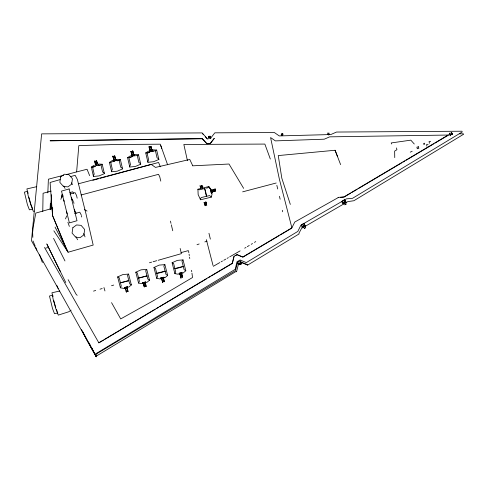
<?xml version="1.0" encoding="UTF-8"?>
<svg xmlns="http://www.w3.org/2000/svg" width="488" height="488" viewBox="0 0 488 488"><rect width="100%" height="100%" fill="white"/><g stroke="black" fill="none" stroke-linecap="round" stroke-linejoin="round"><path stroke-width="0.73" d="M51.283 209.139L51.307 194.694M208.943 137.701L209.029 136.268L208.949 137.701L208.681 136.268L208.614 137.726M210.285 137.567L210.169 136.158L210.084 137.592L209.828 136.225L209.87 137.573M42.773 211.463L43.084 193.254L51.155 191.095M452.15 133.145L452.26 133.279M452.419 133.938L452.437 133.98M126.77 287.164L126.465 286.944L127.124 287.036M143.045 282.772L143.808 282.546M210.749 138.299L210.554 138.385M210.584 138.409L210.767 138.366M206.668 202.447L206.668 202.52M47.836 192.864L48.379 179.2L63.702 175.259M50.087 209.358L50.362 203.356M209.749 137.616L209.816 136.158L210.157 137.512M208.053 138.988L208.095 138.433M50.423 209.456L51.49 196.536M76.628 171.855L78.818 145.589L116.01 144.491L160.296 144.192L167.597 164.755M211.975 190.216C213.195 191.973 218.941 186.703 211.975 190.216C212.329 191.217 211.707 189.533 212.158 190.649M212.457 192.083C211.005 191.046 220.515 189.838 212.323 191.662M281.204 135.28L281.381 133.828L281.588 135.274L281.735 133.846M282.668 135.249L282.869 133.822L282.674 135.249L282.528 133.864M282.339 135.249L282.515 133.797L282.747 135.176M237.772 262.812L237.888 262.044L239.962 261.001L240.675 261.342L240.175 261.599M344.308 202.062L344.766 201.562L345.309 202.038L343.479 203.13L343.229 202.672L345.059 201.581M162.766 277.648L163.37 277.312M451.302 133.261L451.065 133.004L451.437 134.621M206.4 188.13L207.815 187.795L208.711 186.562L210.596 189.167L208.711 186.562L197.933 189.222L198.146 194.572L200.531 199.793L211.316 197.128L212.127 193.821M234.081 256.468L232.367 263.447L211.42 275.897M238.376 264.435L236.534 271.822L236.271 271.334L96.02 356.295L97.002 353.605L235.466 270.614L237.339 263.209L238.101 263.916M124.891 287.499L125.672 287.316L124.855 287.469M179.346 273.317L179.913 272.981M210.859 190.704L211.493 191.485L210.944 191.455L211.536 191.674L210.981 191.107M125.428 288.652L125.819 288.439L125.422 288.683C126.856 292.245 126.66 294.618 125.77 288.518L125.367 288.628M143.448 283.882L144.283 286.987L143.564 283.882L144.619 286.853L143.966 283.748M163.169 278.758L163.999 281.832L163.285 278.758L164.334 281.698L163.687 278.624M179.883 274.469L179.974 274.244C181.573 280.142 181.066 279.343 180.163 274.354M126.483 287.115L127.264 286.853M143.063 282.784L143.71 282.711M205.027 204.753L205.082 205.741L206.235 205.411M215.556 190.619L212.451 191.979L215.647 190.832M60.823 199.342L61.97 196.365L63.422 195.95M65.538 218.88L66.679 215.903M151.433 150.084L152.091 149.907L151.786 150.115M150.231 149.938C148.389 148.511 149.163 143.484 150.151 149.859C149.755 151.304 148.401 141.801 149.828 150.042M95.825 164.078L94.959 160.894L95.697 164.041L94.623 161.022L95.306 164.212M113.094 156.209L112.789 156.251L113.753 159.521L112.917 156.154M200.287 199.354L201.141 197.579L209.62 195.566L211.316 197.128M103.425 340.105L98.844 342.826L232.264 263.252L233.978 256.279L236.985 254.571L242.817 256.981L291.885 227.829L294.776 222.04L338.196 197.603M131.211 155.788L131.37 155.489L131.284 155.904M132.937 155.343L132.681 155.166L133.011 155.458M211.652 193.242L211.871 192.845L211.652 193.242L211.883 192.925L211.28 192.9M142.899 283.15L142.734 283.43L142.533 282.765L142.941 283.363L142.813 282.997M145.973 282.351L145.808 282.631L145.814 281.911M164.127 277.623L163.962 277.904L163.968 277.184M179.2 273.695L179.035 273.975L179.041 273.256M162.01 279.081C161.845 280.765 164.029 286.047 161.644 279.118M201.831 185.696L202.02 185.434L201.532 185.409L202.221 187.331L201.599 185.544L202.056 185.586L201.568 185.562M451.4 133.126L451.589 132.864L451.101 132.834L451.437 133.279L451.626 133.017L451.138 132.992L451.796 134.755M210.95 190.198L211.176 189.887L210.572 189.856M179.309 273.292L180.017 273.012M131.363 284.955L128.576 274.079L127.533 275.464L129.625 283.772L131.363 284.955L128.606 287.2M149.517 280.228L146.729 269.358L145.68 270.736L147.779 279.051L149.517 280.228L146.76 282.473M167.665 275.5L164.883 264.63L163.834 266.009L165.932 274.323L167.665 275.5L164.913 277.745M185.818 270.779L183.037 259.903L181.987 261.281L184.086 269.596L185.818 270.779L183.061 273.024M126.996 288.249C128.545 291.83 127.868 293.349 127.337 288.121M127.276 288.134L126.91 288.17M181.451 274.073L182.469 277.019L182.164 277.056L181.731 273.969M210.596 138.275L214.818 132.834L274.262 132.462L279.252 135.926L330.809 134.548L336.525 132.047L461.99 131.217M205.735 202.837L206.009 202.483M343.753 202.544L344.003 202.233M151.89 150.017L151.347 150.133M96.868 163.791L96.197 160.637L97.258 163.62L96.532 160.509L97.386 163.657M113.844 159.314L113.911 159.338M131.998 154.586L131.071 151.426L132.083 154.659L131.656 154.72L130.943 151.524L131.248 151.481C132.242 153.293 131.388 155.074 132.083 154.659M133.267 154.245C134.95 154.117 130.503 146.998 133.718 154.238C132.919 155.873 131.687 146.119 133.645 154.245M151.433 149.554L150.987 146.327L151.78 149.468L151.371 149.578L150.652 146.455L151.713 149.456L151.323 149.651L151.713 149.444M239.401 263.624L239.547 263.233L239.077 263.416M344.705 201.965L344.992 201.654L344.327 202.069M126.16 291.684L126.496 291.568M180.615 277.507L180.95 277.385M162.748 277.556L163.334 277.312M344.412 202.575L345.236 201.922M303.53 225.877L304.372 225.236L304.884 225.718M344.156 202.117L344.998 201.477M238.913 263.557L239.608 263.264L239.242 263.703M104.414 173.63L102.206 164.243L101.028 165.139L102.572 171.922L104.212 173.026L104.414 173.63L99.156 175.894L93.476 176.479L93.275 175.875L94.184 174.106L92.641 167.323L91.262 167.091L91.469 167.695M122.567 168.903L120.353 159.515L119.176 160.418L120.719 167.195L122.366 168.299L122.567 168.903L117.303 171.166L111.63 171.752L111.429 171.148L112.338 169.379L110.794 162.602L109.416 162.364L111.63 171.752M140.721 164.175L138.507 154.787L137.329 155.69L138.873 162.474L140.52 163.571L140.721 164.175L135.457 166.439L129.784 167.024L129.582 166.42L130.485 164.657L128.942 157.874L127.569 157.636L129.784 167.024M158.874 159.448L156.66 150.06L155.483 150.963L157.026 157.746L158.667 158.844L158.874 159.448L153.61 161.717L147.931 162.297L147.73 161.693L148.639 159.93L147.095 153.147L145.723 152.909L147.931 162.297M240.224 262.8L239.98 263.185L240.389 263.111M71.126 310.148L68.747 311.777L58.292 315.108L55.778 308.581L53.162 299.327L51.972 292.769L59.725 291.025M240.919 263.105L239.022 264.075L238.839 263.727L240.743 262.764M239.803 263.239L240.688 262.654L241.041 263.428L240.682 262.733M162.144 279.057L161.699 279.197M180.224 274.335L179.822 274.445M181.365 273.994C184.574 277.739 180.682 278.495 181.792 273.939M161.351 278.105L161.516 277.739M91.262 167.091L94.196 165.231M109.416 162.364L112.35 160.503M127.569 157.636L130.503 155.776M145.723 152.909L148.651 151.054M145.015 283.485L145.845 286.56L145.137 283.485L146.18 286.425L145.54 283.351M94.959 354.288L235.21 269.321L236.979 261.794L240.139 259.97L246.294 262.605L297.832 231.41L300.876 225.218L346.382 198.872L352.568 198.299L462.35 131.888M241.536 262.611L247.617 265.106L299.132 233.898L298.876 233.416L302.066 227.432L302.353 227.975L347.816 201.605L353.879 200.733L463.6 134.255M151.371 149.578L151.78 149.468M244.695 248.197L246.001 247.422M247.3 246.647L249.252 245.482M251.198 244.317L252.503 243.542M254.449 242.377L255.755 241.603M342.155 201.068L344.15 199.873L344.833 200.202M301.889 225.34L301.413 225.627L301.535 224.828L303.53 223.632L304.207 223.961L303.725 224.248M342.039 201.867L342.515 201.581M303.719 225.572C305.262 224.846 302.902 225.913 304.079 225.724L303.701 225.828M302.603 226.432L304.433 225.34L304.683 225.798L302.853 226.889L302.603 226.432L302.786 226.786L303.786 226.334L304.61 225.682L304.555 225.2L304.945 225.883L304.384 224.913M104.731 339.325L155.129 309.361M156.441 308.587L158.405 307.416M159.71 306.641L206.839 278.624M208.15 277.843L210.114 276.678M235.887 255.444L237.089 254.766L242.92 257.17L279.057 235.698M448.509 134.84L343.997 196.89L338.092 197.408M280.35 234.929L291.336 228.408M350.628 193.205L344.095 197.085L340.41 197.408M351.933 192.431L357.161 189.326M358.466 188.551L401.575 162.955M402.887 162.181L404.845 161.016M406.15 160.241L433.588 143.954M434.893 143.179L448.606 135.036L329.687 136.847L324.252 139.19L275.378 140.886L270.578 137.555L279.325 178.962L291.885 227.829M115.022 159.07L114.344 155.91L115.412 158.917L114.68 155.782L115.54 158.929M213.329 266.296L219.868 262.532M221.174 261.781L222.479 261.031M223.791 260.275L225.749 259.146M227.06 258.396L228.366 257.646M229.671 256.895L240.133 250.875M239.077 264.191L240.346 263.544M127.71 291.238L128.015 291.196M162.406 282.271L162.76 282.174M161.192 277.91L161.559 277.727M303.207 226.255C302.109 226.182 303.207 227.908 302.42 226.475C302.78 228.421 303.487 224.736 302.682 226.267L302.999 226.365M145.052 282.406L145.357 282.082L144.71 282.162M162.4 282.186L162.797 282.113M182.512 276.958L182.122 277.117M132.821 151.097L132.474 151.195M149.401 146.76L149.09 146.803M410.268 152.146L412.183 151.249M144.619 282.216L145.375 282.149M123.897 288.426L120.426 287.804L117.638 276.928L122.884 274.561L128.576 274.079M142.051 283.699L138.574 283.077L135.792 272.206L141.038 269.834L146.729 269.358M160.204 278.971L156.727 278.349L153.946 267.479L159.192 265.112L164.883 264.63M178.358 274.25L174.881 273.622L172.093 262.751L177.339 260.385L183.037 259.903M92.549 167.158L96.612 165.481L100.937 164.974M93.33 167.201L95.367 166.359M110.703 162.431L114.765 160.753L119.084 160.247M113.515 161.638L114.869 161.077M128.85 157.703L132.913 156.026L137.238 155.519M129.637 157.746L132.346 156.63M147.004 152.976L151.066 151.304L155.391 150.792M147.791 153.018L149.822 152.183M240.578 262.696L239.998 263.191L240.431 263.087M181.383 272.597L180.914 272.92L181.658 272.633M197.012 244.744L199.147 243.969M204.844 241.908L206.979 241.133M215.22 189.137C207.815 192.4 215.19 188.734 215.318 189.435M128.783 280.545L120.396 282.729M128.856 280.722L121.177 282.753M146.937 275.824L138.549 278.007M147.004 275.994L138.623 278.178M165.084 271.096L156.703 273.28M161.022 272.554L165.157 271.267M183.238 266.369L174.85 268.553M179.859 267.613L183.311 266.539M93.531 291.116L95.697 290.47M100.016 289.177L102.181 288.53M111.545 285.724L113.71 285.077M60.103 179.614L50.093 182.475L52.533 215.507L65.898 248.044L68.113 252.229L93.184 245.067L85.882 213.421L77.372 179.499L75.158 175.314L70.852 176.54M27.682 191.217L24.4 192.156L27.42 204.667L29.408 209.84L32.775 209.077M62.751 194.639L61.329 195.047L61.939 197.573M69.863 192.607L72.706 191.796L73.548 193.388M69.967 194.084L75.054 192.632L76.512 195.389L77.183 198.159M52.783 208.236L35.807 213.085L33.3 226.432L32.623 232.386L32.836 237.369M74.676 213.622L79.764 212.17L81.228 214.934M149.456 262.77L151.634 262.147M153.086 261.733L156.721 260.696M158.173 260.281L181.408 253.638L180.157 248.459M57.828 312.954L54.497 313.705L52.509 308.532L49.489 296.021L52.728 295.1L52.997 296.582M423.45 143.509L424.493 143.222L424.731 144.106L423.682 144.393M181.036 252.607L188.368 250.606M92.824 180.298L98.668 178.712M100.132 178.315L105.975 176.729M107.433 176.333L158.576 162.461L160.369 166.811M133.401 155.458L134.115 155.452M78.312 183.817L151.237 164.401L155.513 167.421L189.759 159.466L192.614 165.487M81.106 194.986L158.527 174.314L159.716 176.674L160.79 181.121M242.64 191.845L276.184 183.012M66.618 174.509L87.047 169.251L89.646 175.643M204.99 188.466L199.33 189.808L197.933 189.222L198.177 189.655M45.787 248.069L48.007 247.544M36.795 186.666L26.925 188.893L28.115 195.45L30.738 204.698L33.251 211.231L34.184 211.213M174.924 268.723L179.169 267.827M156.77 273.451L160.314 272.7M133.541 155.373L134.127 155.434M151.896 151.536L153.336 151.371M117.035 160.82L119.194 160.57M98.161 165.633L99.601 165.463M340.612 164.627L335.091 150.261L278.251 155.574L281.814 178.205L290.329 204.417M208.852 138.366L210.371 138.232M328.394 134.944L328.9 134.908M192.589 165.829L229.006 164.023L243.646 188.368M42.956 262.154L42.218 262.166L39.607 254.797M58.328 288.249L57.938 288.255L56.895 285.547M459.556 133.834L463.362 133.803M149.053 146.857L149.444 146.699M130.9 151.579L131.29 151.426M112.746 156.306L113.137 156.154M180.895 277.41L180.56 277.55M126.441 291.586L126.105 291.726M211.237 192.705L211.835 192.736L211.609 193.047L211.237 192.705L210.993 191.912M211.322 192.626L210.987 191.985M205.991 203.905L206.479 203.935L206.29 204.197L205.954 203.752L206.442 203.777L205.997 203.789L205.631 202.258L205.881 202.514M128.057 291.135L127.667 291.299M153.256 149.853L156.66 150.06M135.103 154.58L138.507 154.787M116.949 159.308L120.353 159.515M98.802 164.035L102.206 164.243M133.572 154.202L133.242 154.354M132.51 151.14L132.864 151.042M210.975 191.156L210.651 190.485M241.261 262.093L247.361 264.618L247.617 265.106M172.093 262.751L173.6 263.465L175.698 271.779L174.881 273.622M153.946 267.479L155.446 268.193L157.545 276.507L156.727 278.349M135.792 272.206L137.299 272.92L139.391 281.234L138.574 283.077M117.638 276.928L119.145 277.648L121.244 285.956L120.426 287.804M200.251 186.264L200.544 186.306M204.283 202.977L204.765 203.819M84.448 209.62L87.041 211.078M215.672 190.954L215.501 190.534M215.293 189.454L215.184 189.076M202.538 188.075L202.02 187.593M206.119 204.441L206.808 205.247M202.117 187.361L201.495 185.574L202.032 186.55M206.143 204.076L205.527 202.288L205.765 202.55M77.159 295.332L76.122 294.264L68.137 279.667M207.022 138.379L202.13 132.913L41.626 133.871L31.476 240.73L96.282 356.783L87.248 340.764L82.448 331.242M202.483 133.584L203.465 134.688M205.43 136.884L207.394 139.08M208.962 186.995L211.109 189.46M414.281 144.015L410.823 140.154L391.205 142.941L391.663 143.972M53.851 230.818L68.113 252.229L55.059 227.097M345.474 201.971L344.656 200.568M344.632 199.909L346.084 202.306L344.729 200.098M341.838 201.575L343.29 203.972L341.942 201.764M304.006 223.669L305.354 225.871M302.103 226.115L302.67 227.042M301.218 225.334L302.566 227.536M44.512 247.459L98.844 342.826M111.551 302.651L120.707 318.914L153.726 300.498L192.534 277.507L191.949 273.176M64.977 260.958L53.558 238.376M241.67 263.343L240.511 261.025M238.236 262.983L238.9 264.319M238.766 264.807L237.613 262.495M71.468 182.817L72.456 184.684M73.322 201.416L71.407 197.799L71.913 199.897M63.727 185.928L65.044 188.417M76.189 213.311L74.274 209.7L74.78 211.792M83.698 233.551L85.034 236.869M75.957 236.656L77.604 239.767M69.351 226.395L67.899 222.278M343.229 202.672L343.412 203.026M430.654 141.306L429.043 141.654L429.489 143.271M428.122 144.265L426.512 144.613L426.963 146.229M89.115 342.997L90.512 345.699M91.213 347.053L94.703 353.8L81.52 329.662M91.75 347.968L96.282 356.783M65.795 282.57L46.738 243.847M47.062 244.494L60.439 271.682M202.862 186.599L202.825 186.672M202.477 186.678L202.447 186.776M32.989 240.926L35.227 246.208M35.789 247.532L36.911 250.173M67.137 250.381L52.533 215.507L52.21 207.272M104.957 290.946L103.95 287.487M335.091 150.261L337.458 156.422M30.701 203.734L32.44 208.254M56.492 309.551L57.236 311.49M160.753 145.68L161.76 148.382M134.566 155.135L134.468 154.733L134.566 155.05M131.492 155.934L131.37 155.526L131.492 155.849M116.211 159.918L116.089 159.503L116.211 159.832M114.93 160.473L114.759 159.863L114.857 160.18M114.649 160.32L114.534 159.911L114.649 160.235M113.137 160.717L113.222 160.216L113.21 160.918M98.058 164.645L97.936 164.23L98.058 164.554M270.34 159.051L264.862 144.076L183.842 144.454L187.422 160.625M206.284 202.557L206.265 202.66M142.612 282.985L142.691 283.205M205.509 202.496L205.649 202.892M396.482 147.913L396.933 149.712L394.646 151.103L394.743 157.618M149.645 151.121L149.572 151.006M149.438 151.176L149.365 151.06M132.803 155.507L132.73 155.391M116.412 159.777L116.339 159.661M95.191 165.304L95.117 165.188M204.704 188.496L205.625 191.692M204.576 188.264L206.381 196.036M28.835 197.14L30.494 203.002M53.668 300.285L55.742 307.611M182.122 272.457L182.274 272.896M181.914 272.511L182.067 272.951M145.607 281.96L145.766 282.399M124.586 287.438L124.745 287.877M206.357 239.645L213.012 265.441M205.912 202.239L206.479 204.576L204.71 205.082L204.118 202.368L204.143 202.746M208.962 233.282L210.365 239.114M170.434 221.119L170.971 223.339M171.325 224.822L172.752 230.751M81.392 215.623L81.728 217.007M73.639 202.02L73.975 203.417M63.8 199.976L64.135 201.373M66.667 211.871L67.173 213.97M276.849 185.324L277.715 188.978M279.453 196.28L280.149 199.202M91.634 168.427L93.476 176.479M27.816 191.961L28.084 193.443M200.489 187.319L200.678 188.368L200.086 185.654L200.117 186.032M205.808 192.333L206.509 196.267M188.612 251.198L188.844 252.674M189.076 254.144L189.307 255.614M189.539 257.091L189.771 258.561M282.351 210.279L282.564 211.78M191.558 270.285L191.754 271.731M239.901 263.959L239.382 264.435L239.901 263.959M240.926 263.428L240.413 263.898L240.926 263.428M126.105 287.469L125.898 287.096L126.105 287.469M180.566 273.292L180.353 272.914L180.566 273.292M134.45 154.69L134.438 155.391L134.45 154.69M115.205 160.21L115.937 160.07L115.205 160.21M96.484 164.584L96.776 165.194L96.484 164.584M303.463 227.237L303.926 227.072L303.463 227.237M304.445 226.633L304.909 226.517L304.445 226.633M344.083 203.478L344.546 203.362L344.095 203.52M343.357 202.416L343.784 202.16L343.332 202.441M240.657 264.057L241.145 263.923L240.657 264.057M304.219 226.249L304.689 226.09L304.219 226.249M343.857 203.093L344.321 202.935L343.857 203.093M60.622 176.979L59.847 182.347L63.44 186.471L67.936 186.88L71.669 184.122L72.444 178.748L68.851 174.631L64.355 174.222L60.622 176.979M72.852 227.707L72.078 233.081L75.67 237.205L80.166 237.607L83.899 234.85L84.674 229.482L81.081 225.358L76.585 224.95L72.852 227.707M239.748 264.636L240.114 264.459L239.712 264.697M240.779 264.106L241.041 263.947L240.779 264.106M303.176 226.829L303.792 226.725L303.176 226.829M304.164 226.225L304.78 226.121L304.164 226.225M343.802 203.069L344.418 202.965L343.802 203.069M344.79 202.465L345.406 202.361L344.79 202.465M126.819 287.67L127.325 287.646L126.819 287.67M162.016 278.563L161.461 278.746L162.016 278.563M180.17 273.835L179.608 274.024L180.17 273.835M181.274 273.493L181.78 273.469L181.274 273.493M126.929 288.091L127.411 288.115L126.929 288.091M345.223 202.892L345.535 202.758L345.223 202.892M133.797 154.605L133.254 154.745L133.797 154.605M150.383 150.292L149.779 150.554L150.383 150.292M131.668 154.647L132.132 154.69L131.668 154.647M150.28 149.865L149.737 149.999L150.28 149.865M303.231 226.853L303.701 226.694L303.231 226.853M211.755 190.747L211.438 190.186L211.719 190.808M201.489 185.775L201.642 186.404L201.465 185.769M205.729 203.313L205.881 203.947L205.704 203.313M239.437 264.191L239.907 264.112L239.437 264.191M240.462 263.66L240.944 263.532L240.462 263.66M240.389 265.795L240.389 265.795M241.414 265.265L241.414 265.265M151.042 150.371L151.03 151.073L151.042 150.371M127.368 287.56L126.685 287.889L127.368 287.56M180.255 273.78L179.572 274.11L180.255 273.78M162.565 278.026L162.4 278.312L162.199 277.642L162.565 278.026M202.215 186.239L201.727 186.209L202.215 186.239M202.252 186.392L201.764 186.367L202.252 186.392M202.453 187.221L201.965 187.191L202.453 187.221M206.052 202.148L205.564 202.117L206.052 202.148M206.089 202.3L205.601 202.276L206.089 202.3M206.247 202.953L205.759 202.923L206.247 202.953M206.284 203.106L205.796 203.081L206.284 203.106M451.784 133.663L451.296 133.639L451.784 133.663M451.821 133.822L451.333 133.797L451.821 133.822M452.022 134.645L451.534 134.621L452.022 134.645M211.219 190.076L210.993 190.393L210.621 190.046L211.219 190.076M125.758 288.042L125.172 288.158L125.758 288.042M214.232 138.397L210.194 143.435L206.802 143.557L202.203 138.574L50.081 140.8L202.306 138.769L206.906 143.753L210.291 143.631L214.232 138.397M95.971 164.499L95.386 164.615L95.971 164.499M327.68 133.163L327.979 133.236L327.68 133.163M304.573 228.323L304.213 228.543L304.573 228.323M305.561 227.719L305.195 227.939L305.561 227.719M345.199 204.564L344.833 204.783L345.199 204.564M346.187 203.96L345.821 204.179L346.187 203.96M303.853 227.152L303.487 227.365L303.853 227.152M304.841 226.548L304.475 226.761L304.841 226.548M345.303 202.386L344.815 202.672L345.303 202.386M162.132 278.563L161.418 278.837L162.132 278.563M327.6 134.517L327.96 134.651L327.6 134.517M328.735 134.493L329.095 134.627L328.753 134.511M115.76 159.326L115.04 159.588L115.76 159.326M113.692 159.771L114.107 159.808L113.692 159.771M181.884 273.475L181.139 273.707L181.884 273.475M114.229 159.777L113.478 160.003L114.229 159.777M181.865 273.933L181.322 274.073L181.865 273.933M115.668 159.393L115.125 159.533L115.668 159.393M132.108 155.757L131.766 155.959L132.529 155.763L132.15 155.751M125.861 288.054L125.093 288.109L125.861 288.054M96.075 164.505L95.312 164.578L96.075 164.505M133.883 154.696L133.175 154.708L133.883 154.696M329.113 133.212L328.68 133.139L329.113 133.212M451.894 133.535L451.723 133.065L451.894 133.535M69.119 188.935L61.512 191.107L69.394 222.912L77.006 220.735L69.119 188.935M418.442 146.754L416.88 147.181L417.283 148.718L418.85 148.285L418.442 146.754M211.926 191.808L212.066 192.26L211.926 191.808M344.613 202.691L344.034 202.124L344.613 202.691M343.625 203.282L343.046 202.715L343.625 203.282M303.987 226.45L303.408 225.883L303.987 226.45M241.231 263.331L240.877 262.635L241.231 263.331M240.23 263.837L239.681 263.239L240.23 263.837M239.205 264.356L238.656 263.758L239.205 264.356M113.24 160.259L113.417 160.863L113.24 160.259M96.404 164.645L96.575 165.249L96.404 164.645M144.454 282.955L144.259 282.314L144.454 282.955M144.253 283.01L144.052 282.369L144.253 283.01M124.58 288.134L124.379 287.487L124.58 288.134M211.975 191.833L212.091 192.388L211.975 191.833M302.993 227.048L302.609 226.365L302.999 227.042M452.095 134.389L451.961 133.919L452.095 134.389M453.389 132.962L453.389 132.962M452.114 134.45L451.925 133.834L452.114 134.45M453.584 133.718L453.584 133.718M152.793 150.609L152.622 150.005L152.793 150.609M152.585 150.664L152.415 150.06L152.585 150.664M98.338 164.791L98.167 164.188L98.338 164.791M163.919 277.672L163.761 277.239L163.919 277.672M162.358 278.081L162.199 277.642L162.358 278.081M161.046 278.422L160.894 277.983L161.046 278.422M160.845 278.477L160.686 278.038L160.845 278.477M127.819 287.072L127.661 286.633L127.819 287.072M127.612 287.127L127.459 286.688L127.612 287.127M451.4 134.615L451.26 134.041L451.394 134.59M450.058 134.749L449.655 133.084L450.247 135.798L450.058 134.749"/></g></svg>
